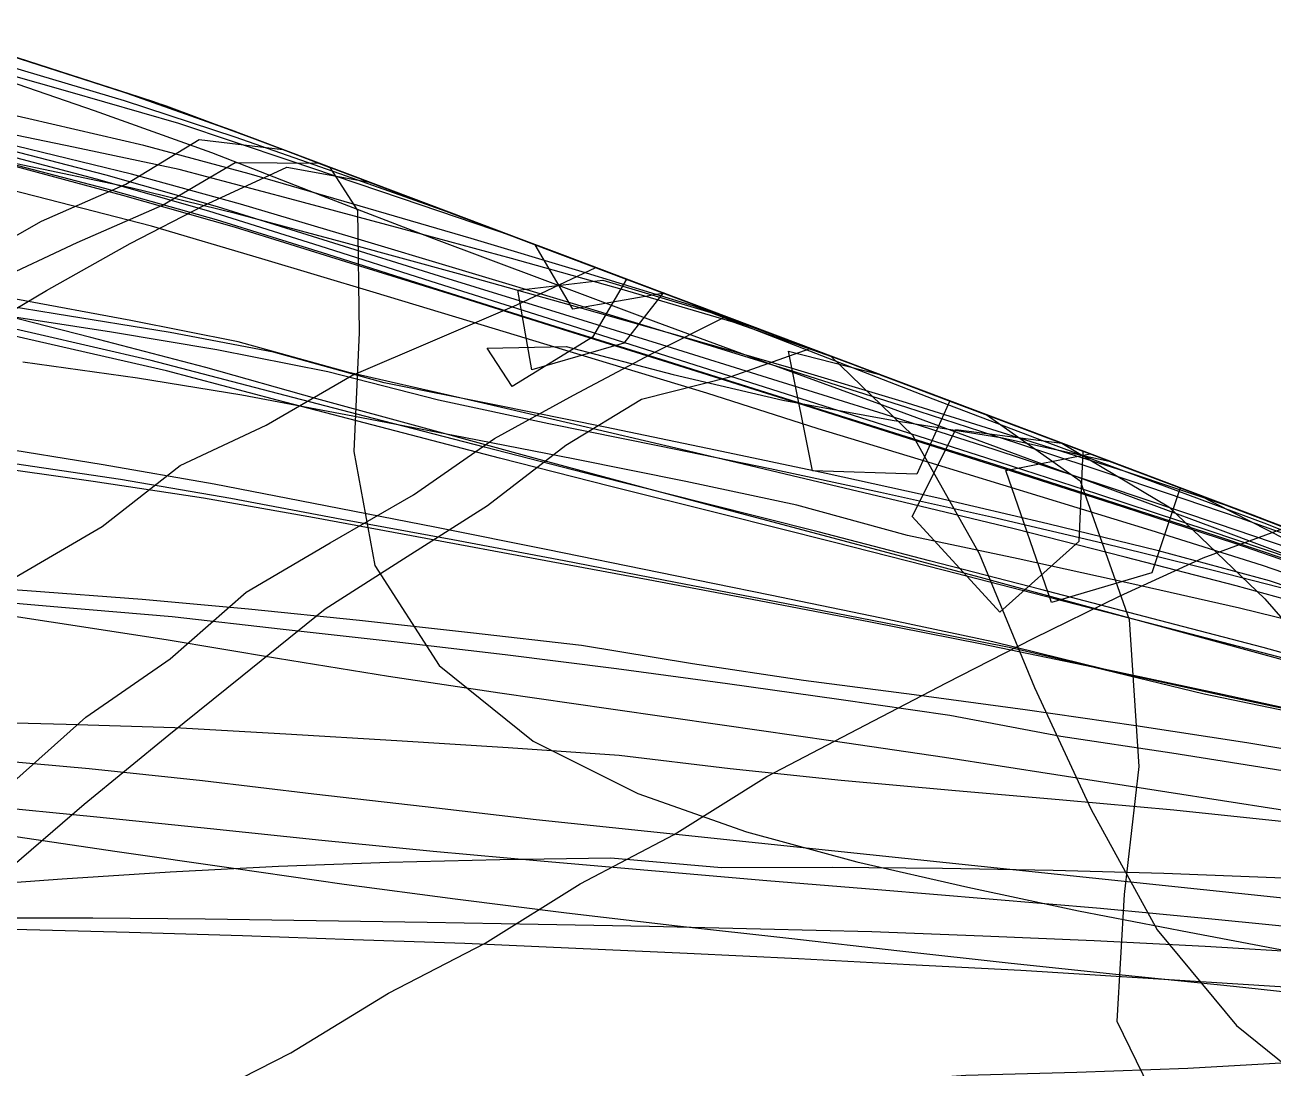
# Model space of a CAD drawing. Header units: metres. Extents: x -15 to 14.9, y 25.7 to 34.3.
# Drawn here: x 11.193 to 13.062, y 30.007 to 31.568 of the extents above; entities that cross this region are included whole.
import ezdxf

# ---------------------------------------------------------------- set-up
doc = ezdxf.new("R2010")
doc.units = ezdxf.units.M
doc.header["$MEASUREMENT"] = 0
doc.layers.add('Layer 01', color=12, linetype='Continuous', true_color=0xc80000)
doc.layers.add('Layer 02', color=192, linetype='Continuous', true_color=0x7d26cd)

msp = doc.modelspace()

# ---------------------------------------------------------------- linework, layer by layer
at = {"layer": 'Layer 01'}
for points in [[(11.1736, 31.521, 1.8126), (11.2949, 31.4819, 1.7661), (11.4046, 31.4466, 1.724), (11.5034, 31.4097, 1.68), (11.5859, 31.3786, 1.643), (11.6496, 31.3546, 1.6143), (11.6907, 31.2898, 1.6338), (11.6934, 31.1073, 1.7605), (11.6853, 30.9296, 1.8662), (11.7168, 30.7587, 1.922), (11.8134, 30.6092, 1.9149), (11.954, 30.4959, 1.864), (12.1104, 30.4177, 1.7876), (12.2733, 30.3601, 1.7026), (12.4385, 30.3153, 1.6135), (12.6044, 30.2777, 1.5224), (12.7702, 30.2423, 1.4299), (12.9359, 30.2103, 1.3362), (13.1016, 30.1789, 1.2425), (13.2635, 30.1459, 1.1406), (13.4237, 30.1154, 1.0376), (13.5842, 30.0894, 0.9338), (13.7448, 30.0687, 0.829), (13.9055, 30.0536, 0.7231)], [(11.0933, 31.2033, 2.0841), (11.2177, 31.2742, 1.965), (11.3439, 31.3293, 1.8522), (11.4539, 31.3964, 1.7267), (11.5792, 31.3811, 1.6459), (11.7058, 31.3334, 1.5891), (11.8272, 31.2877, 1.5346), (11.9338, 31.2475, 1.4868), (12.018, 31.2158, 1.4489), (12.0737, 31.1948, 1.4239), (12.0936, 31.1874, 1.415), (12.0425, 31.1004, 1.5195), (11.9226, 31.0267, 1.6527), (11.8853, 31.0839, 1.6421), (12.0035, 31.0864, 1.5585), (12.1634, 31.0444, 1.4732), (12.3277, 31.0063, 1.3811), (12.4914, 30.9761, 1.2835), (12.6542, 30.9505, 1.183), (12.8163, 30.9151, 1.0906), (12.9777, 30.8543, 1.0181), (13.1368, 30.7938, 0.946)], [(11.0994, 31.0958, 2.1366), (11.2253, 31.1702, 2.0268), (11.3507, 31.2407, 1.9074), (11.4609, 31.2973, 1.7976), (11.585, 31.3551, 1.6616), (11.709, 31.3322, 1.5877), (11.8331, 31.2855, 1.532), (11.9496, 31.2416, 1.4797), (12.0482, 31.2044, 1.4354), (12.1202, 31.1773, 1.4031), (12.1585, 31.1629, 1.3859), (12.1498, 31.1662, 1.3898), (12.0132, 31.1422, 1.509), (11.9567, 31.2389, 1.4765), (12.0894, 31.1889, 1.4169), (12.254, 31.1269, 1.343), (12.3988, 31.0724, 1.278), (12.5217, 30.9537, 1.2783), (12.6214, 30.777, 1.3267), (12.7044, 30.5762, 1.3717), (12.7895, 30.3938, 1.3836), (12.8881, 30.2136, 1.364), (13.007, 30.0703, 1.3088), (13.1462, 29.9584, 1.2269)], [(11.1454, 31.1835, 2.065), (11.2714, 31.2422, 1.9536), (11.399, 31.2978, 1.8417), (11.508, 31.3617, 1.7135), (11.6334, 31.3607, 1.6216), (11.7598, 31.3131, 1.5649), (11.8819, 31.2671, 1.51), (11.9899, 31.2264, 1.4616), (12.0751, 31.1943, 1.4233), (12.1308, 31.1733, 1.3983), (12.1486, 31.1666, 1.3903), (12.0898, 31.0913, 1.4915), (11.952, 31.0517, 1.6164), (11.9309, 31.1709, 1.5477), (12.058, 31.186, 1.4424), (12.2201, 31.1372, 1.3602), (12.3858, 31.073, 1.2871), (12.5522, 31.008, 1.2142), (12.7187, 30.9448, 1.1398), (12.8852, 30.8829, 1.0644), (13.0517, 30.8211, 0.9889), (13.2152, 30.7553, 0.9102)], [(11.1779, 30.7407, 2.2429), (11.3089, 30.817, 2.1471), (11.4254, 30.9083, 2.0447), (11.5543, 30.9688, 1.9321), (11.6827, 31.0431, 1.8087), (11.8074, 31.0963, 1.6884), (11.9293, 31.1487, 1.566), (12.0477, 31.2047, 1.4356), (12.1421, 31.1691, 1.3932), (12.2515, 31.1278, 1.3441), (12.3407, 31.0942, 1.3041), (12.3948, 31.0739, 1.2798), (12.3997, 31.072, 1.2776), (12.3195, 31.1022, 1.3136), (12.2103, 31.1434, 1.3626), (12.3524, 31.0898, 1.2988), (12.5051, 31.0323, 1.2303), (12.5775, 31.0051, 1.1978), (12.5283, 30.8955, 1.3158), (12.3722, 30.9007, 1.4208), (12.3363, 31.0797, 1.3185), (12.4709, 31.0452, 1.2456), (12.6337, 30.9839, 1.1725), (12.7727, 30.8856, 1.1454), (12.8463, 30.6778, 1.2308), (12.8606, 30.4579, 1.3197), (12.8387, 30.2665, 1.3843), (12.8275, 30.0772, 1.4137), (12.8957, 29.9379, 1.3744)], [(11.1574, 30.4186, 2.3369), (11.2842, 30.532, 2.2468), (11.4105, 30.6194, 2.1591), (11.5242, 30.7191, 2.0578), (11.65, 30.7927, 1.9503), (11.7746, 30.8644, 1.8411), (11.8958, 30.949, 1.717), (12.0143, 31.0135, 1.5974), (12.13, 31.0753, 1.4741), (12.2425, 31.1313, 1.3482), (12.3545, 31.0891, 1.2979), (12.4632, 31.0481, 1.2491), (12.5486, 31.0159, 1.2107), (12.5917, 30.9997, 1.1914), (12.5714, 31.0073, 1.2005), (12.4253, 31.0624, 1.2661), (12.3852, 31.0775, 1.2841), (12.5472, 31.0165, 1.2114), (12.6913, 30.9622, 1.1467), (12.7766, 30.93, 1.1084), (12.7707, 30.7949, 1.2116), (12.6525, 30.689, 1.3529), (12.5214, 30.8323, 1.3608), (12.5868, 30.9623, 1.2237), (12.7452, 30.9419, 1.1225), (12.9054, 30.8466, 1.0773), (13.0494, 30.7091, 1.0728), (13.1841, 30.5541, 1.0672)], [(11.1548, 30.2931, 2.3553), (11.2817, 30.4015, 2.2769), (11.4084, 30.5054, 2.1889), (11.5182, 30.5939, 2.101), (11.6426, 30.6942, 1.993), (11.7652, 30.7721, 1.8858), (11.8856, 30.8486, 1.776), (12.0026, 30.9387, 1.6519), (12.1162, 31.0075, 1.5306), (12.2501, 31.0414, 1.4115), (12.3687, 31.0837, 1.2915), (12.4797, 31.0419, 1.2417), (12.5818, 31.0034, 1.1958), (12.6544, 30.9761, 1.1632), (12.6747, 30.9684, 1.1541), (12.6122, 30.992, 1.1822), (12.455, 31.0512, 1.2528), (12.5621, 31.0109, 1.2047), (12.7279, 30.9484, 1.1303), (12.8566, 30.8999, 1.0724), (12.9226, 30.8751, 1.0428), (12.88, 30.7481, 1.1655), (12.73, 30.7034, 1.2942), (12.6617, 30.901, 1.2154), (12.7879, 30.9258, 1.1033), (12.9492, 30.865, 1.0309), (13.1069, 30.785, 0.9759)], [(11.1503, 29.783, 2.3676), (11.3026, 29.8624, 2.2956), (11.4435, 29.9544, 2.2262), (11.5913, 30.0298, 2.1403), (11.7373, 30.1188, 2.0508), (11.8821, 30.1939, 1.9607), (12.0244, 30.2824, 1.865), (12.1649, 30.3565, 1.7684), (12.3036, 30.4431, 1.666), (12.4393, 30.5139, 1.5607), (12.5728, 30.5831, 1.4522), (12.7035, 30.6501, 1.3395), (12.8315, 30.7131, 1.2215), (12.9571, 30.7702, 1.0979), (13.0808, 30.8155, 0.9718)]]:
    msp.add_polyline3d(points, dxfattribs=at)
at = {"layer": 'Layer 02'}
for points in [[(14.7837, 30.0922, 0.1098), (14.6233, 30.1605, 0.1913), (14.4628, 30.2289, 0.2728), (14.3024, 30.2972, 0.3542), (14.1419, 30.3656, 0.4357), (13.9814, 30.434, 0.5172), (13.8208, 30.5024, 0.5987), (13.6602, 30.5708, 0.6803), (13.4996, 30.6392, 0.7618), (13.339, 30.7077, 0.8434), (13.1784, 30.7761, 0.9249), (13.0181, 30.839, 0.9999), (12.8525, 30.9015, 1.0743), (12.6867, 30.9639, 1.1487), (12.521, 31.0263, 1.2232), (12.3551, 31.0888, 1.2976), (12.1893, 31.1513, 1.3721), (12.0234, 31.2138, 1.4465), (11.8575, 31.2763, 1.521), (11.6917, 31.3388, 1.5955), (11.5258, 31.4013, 1.6699), (11.3704, 31.4576, 1.7371), (11.1989, 31.5128, 1.8029), (11.0274, 31.5677, 1.8691)], [(14.8119, 30.0802, 0.0955), (14.6511, 30.1487, 0.1772), (14.4903, 30.2172, 0.2588), (14.3295, 30.2857, 0.3405), (14.1687, 30.3542, 0.4221), (14.0078, 30.4227, 0.5038), (13.8469, 30.4913, 0.5855), (13.6861, 30.5598, 0.6672), (13.5252, 30.6283, 0.7488), (13.3643, 30.6969, 0.8305), (13.2035, 30.7654, 0.9122), (13.0386, 30.8314, 0.9908), (12.8722, 30.894, 1.0654), (12.7059, 30.9567, 1.1401), (12.5395, 31.0194, 1.2148), (12.3731, 31.0821, 1.2895), (12.2067, 31.1447, 1.3643), (12.0402, 31.2074, 1.439), (11.8738, 31.2702, 1.5137), (11.7073, 31.3329, 1.5885), (11.5408, 31.3956, 1.6632), (11.3749, 31.4561, 1.7354), (11.2029, 31.5116, 1.8014), (11.0307, 31.567, 1.8675)], [(14.819, 30.0771, 0.0919), (14.6583, 30.1456, 0.1735), (14.4975, 30.2141, 0.2552), (14.3366, 30.2826, 0.3368), (14.1758, 30.3512, 0.4185), (14.015, 30.4197, 0.5002), (13.8541, 30.4882, 0.5818), (13.6933, 30.5567, 0.6635), (13.5324, 30.6253, 0.7452), (13.3716, 30.6938, 0.8268), (13.2108, 30.7623, 0.9085), (13.0448, 30.829, 0.988), (12.8786, 30.8916, 1.0626), (12.7124, 30.9542, 1.1372), (12.5462, 31.0169, 1.2118), (12.3799, 31.0795, 1.2865), (12.2136, 31.1421, 1.3612), (12.0472, 31.2048, 1.4358), (11.8809, 31.2675, 1.5105), (11.7145, 31.3302, 1.5852), (11.5481, 31.3929, 1.6599), (11.3826, 31.4537, 1.7324), (11.2108, 31.509, 1.7984), (11.039, 31.5644, 1.8643)], [(14.8195, 30.0769, 0.0916), (14.6588, 30.1454, 0.1732), (14.4981, 30.2139, 0.2549), (14.3373, 30.2824, 0.3365), (14.1765, 30.3509, 0.4181), (14.0156, 30.4194, 0.4998), (13.8548, 30.4879, 0.5815), (13.6939, 30.5565, 0.6632), (13.5331, 30.625, 0.7448), (13.3722, 30.6935, 0.8265), (13.2114, 30.7621, 0.9082), (13.047, 30.8282, 0.987), (12.8808, 30.8908, 1.0616), (12.7146, 30.9534, 1.1362), (12.5483, 31.016, 1.2109), (12.382, 31.0787, 1.2856), (12.2156, 31.1414, 1.3602), (12.0492, 31.2041, 1.4349), (11.8828, 31.2667, 1.5097), (11.7164, 31.3294, 1.5844), (11.5499, 31.3922, 1.6591), (11.3862, 31.4525, 1.7311), (11.2142, 31.5079, 1.7971), (11.0422, 31.5633, 1.8631)], [(14.8017, 30.0845, 0.1007), (14.6411, 30.1529, 0.1822), (14.4805, 30.2213, 0.2638), (14.3199, 30.2898, 0.3453), (14.1593, 30.3582, 0.4269), (13.9987, 30.4266, 0.5084), (13.8381, 30.495, 0.59), (13.6775, 30.5635, 0.6715), (13.5169, 30.6319, 0.7531), (13.3563, 30.7003, 0.8346), (13.1957, 30.7687, 0.9161), (13.0319, 30.8339, 0.9937), (12.8664, 30.8962, 1.0681), (12.7008, 30.9586, 1.1424), (12.5352, 31.021, 1.2168), (12.3695, 31.0834, 1.2912), (12.2038, 31.1458, 1.3655), (12.0381, 31.2083, 1.44), (11.8723, 31.2707, 1.5144), (11.7064, 31.3332, 1.5889), (11.5406, 31.3957, 1.6633), (11.3839, 31.4532, 1.7319), (11.2131, 31.5083, 1.7975), (11.0422, 31.5633, 1.8631)], [(14.7731, 30.0967, 0.1152), (14.6124, 30.1651, 0.1968), (14.4517, 30.2336, 0.2784), (14.2909, 30.3021, 0.3601), (14.1301, 30.3706, 0.4417), (13.9693, 30.4392, 0.5234), (13.8084, 30.5077, 0.605), (13.6476, 30.5762, 0.6867), (13.4867, 30.6448, 0.7684), (13.3258, 30.7133, 0.8501), (13.165, 30.7818, 0.9318), (12.9999, 30.8459, 1.0081), (12.8336, 30.9086, 1.0828), (12.6673, 30.9712, 1.1575), (12.5009, 31.0339, 1.2322), (12.3345, 31.0966, 1.3069), (12.1681, 31.1593, 1.3816), (12.0017, 31.222, 1.4563), (11.8352, 31.2847, 1.531), (11.6687, 31.3474, 1.6058), (11.5022, 31.4101, 1.6805), (11.3368, 31.4684, 1.75), (11.1646, 31.5239, 1.8161)], [(14.7884, 30.0831, 0.1128), (14.6275, 30.1488, 0.1967), (14.4666, 30.2161, 0.2794), (14.3058, 30.2835, 0.3619), (14.1449, 30.3516, 0.4439), (13.9841, 30.42, 0.5257), (13.8233, 30.4896, 0.6065), (13.6625, 30.5598, 0.6868), (13.5019, 30.6311, 0.7662), (13.3413, 30.7039, 0.8443), (13.1808, 30.7751, 0.9237), (13.0099, 30.8421, 1.0036), (12.8437, 30.9048, 1.0783), (12.6774, 30.9674, 1.1529), (12.5112, 31.03, 1.2275), (12.345, 31.0926, 1.3022), (12.1787, 31.1553, 1.3768), (12.0125, 31.2179, 1.4514), (11.8463, 31.2805, 1.526), (11.6801, 31.3431, 1.6007), (11.5139, 31.4057, 1.6753), (11.3376, 31.4682, 1.7497), (11.1658, 31.5235, 1.8157)], [(14.8534, 30.0625, 0.0744), (14.6929, 30.1309, 0.156), (14.5323, 30.1993, 0.2375), (14.3717, 30.2677, 0.319), (14.2111, 30.3361, 0.4006), (14.0504, 30.4046, 0.4822), (13.8897, 30.473, 0.5638), (13.729, 30.5415, 0.6454), (13.5682, 30.61, 0.727), (13.4074, 30.6785, 0.8086), (13.2466, 30.747, 0.8903), (13.0875, 30.8129, 0.9688), (12.9213, 30.8755, 1.0434), (12.755, 30.9382, 1.1181), (12.5886, 31.0009, 1.1928), (12.4222, 31.0635, 1.2675), (12.2559, 31.1262, 1.3422), (12.0895, 31.1889, 1.4168), (11.9232, 31.2515, 1.4915), (11.7567, 31.3081, 1.571), (11.5902, 31.3642, 1.6509), (11.4237, 31.42, 1.7309), (11.2571, 31.4683, 1.8004), (11.0846, 31.5171, 1.8718)], [(14.776, 30.0954, 0.1137), (14.6154, 30.1639, 0.1953), (14.4547, 30.2323, 0.2769), (14.2941, 30.3008, 0.3584), (14.1333, 30.3692, 0.44), (13.9726, 30.4377, 0.5217), (13.8118, 30.5062, 0.6033), (13.651, 30.5747, 0.6849), (13.4902, 30.6433, 0.7666), (13.3294, 30.7118, 0.8483), (13.1685, 30.7803, 0.9299), (13.0057, 30.8437, 1.0055), (12.8393, 30.9064, 1.0802), (12.673, 30.9691, 1.1549), (12.5065, 31.0318, 1.2296), (12.3401, 31.0945, 1.3044), (12.1737, 31.1572, 1.3791), (12.0072, 31.2199, 1.4538), (11.8408, 31.2826, 1.5285), (11.6743, 31.3414, 1.6063), (11.5078, 31.3996, 1.6845), (11.3422, 31.4541, 1.7576), (11.1697, 31.5056, 1.8269)], [(14.8048, 30.0832, 0.0991), (14.644, 30.1517, 0.1807), (14.4833, 30.2201, 0.2624), (14.3225, 30.2886, 0.344), (14.1617, 30.3572, 0.4256), (14.0009, 30.4257, 0.5073), (13.8401, 30.4942, 0.589), (13.6792, 30.5627, 0.6706), (13.5184, 30.6312, 0.7523), (13.3576, 30.6998, 0.8339), (13.1968, 30.7683, 0.9156), (13.0324, 30.8337, 0.9935), (12.8659, 30.8964, 1.0683), (12.6994, 30.9591, 1.143), (12.5329, 31.0219, 1.2178), (12.3664, 31.0846, 1.2926), (12.1999, 31.1473, 1.3673), (12.0334, 31.21, 1.4421), (11.8669, 31.2727, 1.5168), (11.7005, 31.3355, 1.5915), (11.534, 31.3981, 1.6662), (11.3647, 31.4595, 1.7393), (11.1922, 31.515, 1.8055)], [(14.7485, 30.1071, 0.1277), (14.5877, 30.1708, 0.213), (14.4268, 30.2347, 0.2983), (14.2659, 30.2986, 0.3837), (14.105, 30.3625, 0.4689), (13.9441, 30.4264, 0.5542), (13.7832, 30.4907, 0.6392), (13.6223, 30.5553, 0.7238), (13.4615, 30.6203, 0.8082), (13.3006, 30.6861, 0.8919), (13.1398, 30.7527, 0.9751), (12.9709, 30.816, 1.0525), (12.8044, 30.8778, 1.1279), (12.6379, 30.9394, 1.2036), (12.4713, 31.0007, 1.2795), (12.3048, 31.0618, 1.3555), (12.1383, 31.1231, 1.4313), (11.9718, 31.1851, 1.5066), (11.8054, 31.2478, 1.5813), (11.6391, 31.3115, 1.6553), (11.4728, 31.3762, 1.7283), (11.2972, 31.4394, 1.7973), (11.1248, 31.4984, 1.8608)], [(14.7873, 30.0906, 0.108), (14.627, 30.1589, 0.1894), (14.4666, 30.2273, 0.2709), (14.3062, 30.2956, 0.3523), (14.1457, 30.364, 0.4338), (13.9852, 30.4324, 0.5153), (13.8247, 30.5007, 0.5968), (13.6641, 30.5692, 0.6783), (13.5035, 30.6376, 0.7598), (13.3429, 30.706, 0.8414), (13.1823, 30.7745, 0.923), (13.0238, 30.8369, 0.9974), (12.8578, 30.8995, 1.0719), (12.6918, 30.962, 1.1465), (12.5257, 31.0246, 1.221), (12.3596, 31.0871, 1.2956), (12.1935, 31.1472, 1.3721), (12.0272, 31.1984, 1.4555), (11.861, 31.2481, 1.5401), (11.6949, 31.2967, 1.6254), (11.5288, 31.3447, 1.7112), (11.371, 31.3871, 1.7908), (11.1991, 31.4274, 1.8684), (11.0274, 31.4662, 1.947)], [(14.8406, 30.0679, 0.0809), (14.6805, 30.1361, 0.1622), (14.5203, 30.2044, 0.2435), (14.3601, 30.2726, 0.3249), (14.1999, 30.3409, 0.4063), (14.0396, 30.4092, 0.4876), (13.8793, 30.4775, 0.569), (13.7189, 30.5458, 0.6505), (13.5585, 30.6142, 0.7319), (13.398, 30.6825, 0.8134), (13.2375, 30.7509, 0.8949), (13.0828, 30.8147, 0.9709), (12.917, 30.8772, 1.0454), (12.7512, 30.9396, 1.1198), (12.5853, 31.0021, 1.1943), (12.4194, 31.0646, 1.2687), (12.2535, 31.1229, 1.3465), (12.0873, 31.1717, 1.4316), (11.9214, 31.2182, 1.5184), (11.7555, 31.2633, 1.6062), (11.5898, 31.3074, 1.6947), (11.4241, 31.3512, 1.7834), (11.2656, 31.3846, 1.8592), (11.0943, 31.4201, 1.9402)], [(14.8981, 30.0434, 0.0517), (14.7375, 30.1118, 0.1333), (14.577, 30.1802, 0.2148), (14.4164, 30.2486, 0.2963), (14.2558, 30.3171, 0.3779), (14.0951, 30.3855, 0.4594), (13.9344, 30.4504, 0.5439), (13.7735, 30.5116, 0.6312), (13.6126, 30.5726, 0.7186), (13.4518, 30.6333, 0.8063), (13.291, 30.6941, 0.8939), (13.1301, 30.7553, 0.9812), (12.966, 30.8106, 1.0603), (12.7995, 30.8656, 1.1409), (12.6331, 30.9196, 1.2223), (12.4666, 30.9729, 1.3042), (12.3002, 31.0258, 1.3865), (12.1338, 31.0788, 1.4686), (11.9675, 31.1312, 1.5512), (11.8011, 31.1838, 1.6336), (11.6348, 31.2367, 1.7158), (11.4685, 31.2892, 1.7982), (11.3003, 31.337, 1.8739), (11.1279, 31.3823, 1.9479)], [(14.9089, 30.0388, 0.0463), (14.7484, 30.1072, 0.1278), (14.5879, 30.1756, 0.2092), (14.4274, 30.244, 0.2907), (14.2668, 30.3124, 0.3723), (14.1062, 30.3808, 0.4538), (13.9456, 30.4492, 0.5354), (13.7849, 30.5177, 0.617), (13.6241, 30.5813, 0.7023), (13.4633, 30.6426, 0.7896), (13.3024, 30.704, 0.8767), (13.1416, 30.7656, 0.9637), (12.9786, 30.8214, 1.0427), (12.8122, 30.877, 1.1229), (12.6457, 30.9317, 1.2037), (12.4793, 30.9851, 1.2856), (12.3129, 31.0372, 1.3684), (12.1466, 31.089, 1.4514), (11.9802, 31.1405, 1.5346), (11.8139, 31.1919, 1.6179), (11.6476, 31.2435, 1.7011), (11.4814, 31.2953, 1.784), (11.3149, 31.3427, 1.8603), (11.1426, 31.3874, 1.9348)], [(14.7802, 30.0937, 0.1116), (14.6195, 30.1621, 0.1932), (14.459, 30.2305, 0.2747), (14.2985, 30.2989, 0.3562), (14.1379, 30.3673, 0.4377), (13.9773, 30.4357, 0.5193), (13.8166, 30.5042, 0.6009), (13.6559, 30.5727, 0.6825), (13.4952, 30.6411, 0.7641), (13.3345, 30.7096, 0.8457), (13.1736, 30.7723, 0.9319), (13.0125, 30.8297, 1.0113), (12.8461, 30.886, 1.0909), (12.6796, 30.9413, 1.1713), (12.5132, 30.9954, 1.2526), (12.3468, 31.0481, 1.335), (12.1805, 31.0994, 1.4184), (12.0142, 31.1502, 1.5021), (11.848, 31.2003, 1.5864), (11.6818, 31.25, 1.6709), (11.5156, 31.2993, 1.7557), (11.3526, 31.3443, 1.8353), (11.1805, 31.3862, 1.9117)], [(14.8144, 30.0791, 0.0942), (14.6538, 30.1475, 0.1758), (14.4932, 30.2159, 0.2573), (14.3326, 30.2844, 0.3389), (14.1718, 30.3472, 0.4249), (14.011, 30.4071, 0.5131), (13.8502, 30.4669, 0.6015), (13.6893, 30.5266, 0.6899), (13.5285, 30.5858, 0.7787), (13.3678, 30.6448, 0.8676), (13.207, 30.7034, 0.9568), (13.0456, 30.7587, 1.0413), (12.8792, 30.811, 1.1239), (12.7129, 30.8622, 1.2075), (12.5467, 30.9128, 1.2913), (12.3804, 30.9632, 1.3753), (12.2139, 31.0169, 1.4567), (12.0474, 31.0672, 1.5403), (11.8809, 31.1175, 1.6239), (11.7144, 31.1678, 1.7074), (11.5479, 31.2177, 1.7911), (11.3824, 31.2666, 1.8721), (11.2099, 31.3111, 1.9461), (11.0374, 31.355, 2.0206)], [(14.9081, 30.0391, 0.0466), (14.7478, 30.1074, 0.128), (14.5873, 30.1758, 0.2095), (14.4268, 30.2442, 0.2911), (14.2662, 30.3126, 0.3726), (14.1056, 30.3811, 0.4542), (13.9448, 30.4462, 0.5384), (13.784, 30.5068, 0.6261), (13.6231, 30.567, 0.7142), (13.4623, 30.6271, 0.8023), (13.3015, 30.6874, 0.8903), (13.1407, 30.7478, 0.9781), (12.9772, 30.8026, 1.0581), (12.8108, 30.8567, 1.1394), (12.6444, 30.9098, 1.2215), (12.478, 30.9624, 1.3039), (12.3117, 31.0148, 1.3865), (12.1453, 31.067, 1.4692), (11.9789, 31.119, 1.5521), (11.8126, 31.1714, 1.6347), (11.6463, 31.224, 1.7171), (11.48, 31.2759, 1.7999), (11.3128, 31.323, 1.8768), (11.1404, 31.3679, 1.9511)], [(14.7754, 30.0957, 0.114), (14.6146, 30.1642, 0.1957), (14.454, 30.2326, 0.2772), (14.2934, 30.3011, 0.3588), (14.1327, 30.3688, 0.4409), (13.9718, 30.4302, 0.5281), (13.8109, 30.4916, 0.6152), (13.6501, 30.5528, 0.7026), (13.4892, 30.6139, 0.7899), (13.3284, 30.6748, 0.8775), (13.1676, 30.7356, 0.9651), (13.0042, 30.7916, 1.0466), (12.8378, 30.8461, 1.1276), (12.6714, 30.8997, 1.2093), (12.505, 30.9526, 1.2915), (12.3386, 31.0052, 1.374), (12.1722, 31.0575, 1.4566), (12.0059, 31.1097, 1.5393), (11.8395, 31.1616, 1.6223), (11.6733, 31.2131, 1.7055), (11.507, 31.2649, 1.7884), (11.3397, 31.3126, 1.8677), (11.1674, 31.359, 1.9409)], [(14.7683, 30.0987, 0.1176), (14.608, 30.167, 0.199), (14.4477, 30.2353, 0.2804), (14.2874, 30.3036, 0.3618), (14.127, 30.372, 0.4433), (13.9665, 30.4403, 0.5247), (13.806, 30.5087, 0.6062), (13.6455, 30.5771, 0.6877), (13.485, 30.6455, 0.7693), (13.3244, 30.7139, 0.8508), (13.1638, 30.7823, 0.9323), (13.0052, 30.8439, 1.0058), (12.8389, 30.8998, 1.0856), (12.6726, 30.9526, 1.1678), (12.5063, 31.004, 1.2511), (12.3401, 31.0539, 1.3355), (12.174, 31.1022, 1.4211), (12.008, 31.1491, 1.5076), (11.842, 31.1955, 1.5945), (11.6762, 31.2405, 1.6824), (11.5103, 31.2852, 1.7704), (11.3517, 31.3238, 1.8516), (11.1802, 31.36, 1.932)], [(14.8133, 30.0796, 0.0948), (14.6533, 30.1477, 0.176), (14.4934, 30.2159, 0.2573), (14.3333, 30.284, 0.3385), (14.1732, 30.3523, 0.4198), (14.0131, 30.4205, 0.5011), (13.8525, 30.4759, 0.5926), (13.6921, 30.5295, 0.6854), (13.5317, 30.582, 0.779), (13.3713, 30.6333, 0.8735), (13.2112, 30.6834, 0.9687), (13.0564, 30.7358, 1.0509), (12.8903, 30.7806, 1.1377), (12.7243, 30.8213, 1.227), (12.5584, 30.8599, 1.3176), (12.3927, 30.8964, 1.4094), (12.227, 30.9316, 1.5019), (12.0615, 30.9657, 1.5951), (11.896, 30.9994, 1.6886), (11.7307, 31.0321, 1.7826), (11.565, 31.078, 1.8683), (11.4104, 31.1077, 1.9548), (11.2385, 31.1356, 2.0374), (11.0665, 31.1631, 2.1201)], [(14.93, 30.0298, 0.0355), (14.7702, 30.0979, 0.1167), (14.6101, 30.1661, 0.198), (14.4498, 30.2344, 0.2794), (14.2895, 30.3027, 0.3608), (14.1289, 30.36, 0.4509), (13.9682, 30.4155, 0.5424), (13.8077, 30.4703, 0.6344), (13.6472, 30.5237, 0.7273), (13.4868, 30.5762, 0.821), (13.3262, 30.6346, 0.9099), (13.1655, 30.6844, 1.0044), (13.0064, 30.7282, 1.0905), (12.8402, 30.7715, 1.1783), (12.674, 30.8135, 1.2669), (12.5079, 30.8537, 1.3565), (12.3419, 30.8932, 1.4467), (12.1759, 30.9325, 1.5369), (12.0099, 30.9712, 1.6274), (11.844, 31.0097, 1.7182), (11.6781, 31.0476, 1.8092), (11.5121, 31.0935, 1.8951), (11.3518, 31.1255, 1.9786), (11.1796, 31.1572, 2.0594)], [(14.8158, 30.0764, 0.0951), (14.6551, 30.1331, 0.1857), (14.4943, 30.1922, 0.2745), (14.3336, 30.2459, 0.3666), (14.1728, 30.2966, 0.4605), (14.012, 30.3465, 0.5549), (13.8513, 30.3959, 0.6497), (13.6906, 30.4447, 0.7448), (13.53, 30.4926, 0.8404), (13.3693, 30.5406, 0.9359), (13.2085, 30.5912, 1.0296), (13.0468, 30.636, 1.1202), (12.8803, 30.6796, 1.2074), (12.7137, 30.7228, 1.2949), (12.5472, 30.7657, 1.3825), (12.3807, 30.809, 1.4699), (12.2141, 30.8512, 1.5578), (12.0476, 30.8932, 1.6459), (11.8811, 30.9359, 1.7335), (11.7147, 30.9789, 1.821), (11.5482, 31.0222, 1.9084), (11.3819, 31.0655, 1.9929), (11.2093, 31.1054, 2.0695), (11.0368, 31.1448, 2.1464)], [(14.8376, 30.0678, 0.0835), (14.6771, 30.1234, 0.1748), (14.5163, 30.1839, 0.2626), (14.3555, 30.2359, 0.3558), (14.1947, 30.2863, 0.4499), (14.034, 30.3359, 0.5445), (13.8733, 30.3849, 0.6394), (13.7126, 30.4333, 0.7348), (13.552, 30.4811, 0.8305), (13.3912, 30.5312, 0.9245), (13.2304, 30.5775, 1.0205), (13.0692, 30.6224, 1.1125), (12.9027, 30.6655, 1.2), (12.7362, 30.7083, 1.2876), (12.5696, 30.7512, 1.3752), (12.4031, 30.7939, 1.4629), (12.2366, 30.8356, 1.5511), (12.0701, 30.8771, 1.6394), (11.9036, 30.9194, 1.7273), (11.7372, 30.9627, 1.8147), (11.5707, 31.0063, 1.9018), (11.4048, 31.05, 1.988), (11.2323, 31.0896, 2.0648), (11.0597, 31.1287, 2.1418)], [(14.8973, 30.0421, 0.0534), (14.7365, 30.1002, 0.1431), (14.5757, 30.1547, 0.2346), (14.4149, 30.2071, 0.3275), (14.254, 30.2587, 0.4209), (14.0933, 30.3091, 0.515), (13.9325, 30.3592, 0.6093), (13.7718, 30.4091, 0.7038), (13.611, 30.46, 0.7975), (13.4501, 30.5071, 0.8931), (13.2893, 30.5548, 0.9883), (13.1284, 30.6031, 1.0833), (12.9623, 30.6486, 1.1694), (12.7958, 30.6941, 1.2557), (12.6292, 30.7395, 1.3419), (12.4627, 30.7839, 1.4288), (12.2962, 30.828, 1.5157), (12.1296, 30.8726, 1.6025), (11.9631, 30.9174, 1.689), (11.7967, 30.9627, 1.7754), (11.6302, 31.0084, 1.8614), (11.4639, 31.0553, 1.9468), (11.2919, 31.1001, 2.0257), (11.1194, 31.1437, 2.1004)], [(14.8911, 30.0464, 0.0553), (14.7316, 30.1144, 0.1363), (14.5717, 30.1825, 0.2175), (14.4117, 30.2507, 0.2987), (14.2516, 30.3188, 0.38), (14.0915, 30.3871, 0.4613), (13.9312, 30.4466, 0.5495), (13.7707, 30.5, 0.6424), (13.6103, 30.5523, 0.7362), (13.4501, 30.603, 0.831), (13.2899, 30.6527, 0.9265), (13.1296, 30.7111, 1.0155), (12.9718, 30.7514, 1.0997), (12.8058, 30.7923, 1.1889), (12.6399, 30.8312, 1.2793), (12.4741, 30.868, 1.3709), (12.3085, 30.9034, 1.4634), (12.143, 30.9376, 1.5565), (11.9775, 30.9709, 1.6501), (11.8121, 31.0061, 1.7426), (11.6463, 31.0487, 1.8298), (11.4802, 31.0813, 1.9225), (11.3228, 31.1082, 2.004), (11.151, 31.1343, 2.0875)], [(14.7713, 30.0974, 0.1161), (14.6112, 30.1657, 0.1974), (14.4511, 30.2338, 0.2787), (14.291, 30.2994, 0.362), (14.1305, 30.3533, 0.4546), (13.9701, 30.4062, 0.548), (13.8098, 30.4579, 0.6421), (13.6494, 30.5135, 0.7333), (13.489, 30.5647, 0.8266), (13.3284, 30.611, 0.9233), (13.1679, 30.6565, 1.0203), (13.0112, 30.6948, 1.1084), (12.8455, 30.7326, 1.1994), (12.6798, 30.7689, 1.2913), (12.5142, 30.8038, 1.384), (12.3485, 30.8489, 1.4703), (12.1823, 30.8843, 1.5616), (12.0161, 30.9177, 1.6539), (11.85, 30.9505, 1.7465), (11.6839, 30.9823, 1.8396), (11.5179, 31.0137, 1.9328), (11.3614, 31.0393, 2.0181), (11.1897, 31.063, 2.1027)], [(14.744, 30.0958, 0.1399), (14.5834, 30.1462, 0.2339), (14.4228, 30.1947, 0.3292), (14.2621, 30.2446, 0.4236), (14.1013, 30.293, 0.5184), (13.9405, 30.3343, 0.6169), (13.7798, 30.3741, 0.7162), (13.6192, 30.414, 0.8154), (13.4585, 30.4534, 0.9148), (13.2979, 30.4933, 1.0139), (13.1372, 30.533, 1.1132), (12.9746, 30.5681, 1.2032), (12.8083, 30.6036, 1.2945), (12.6419, 30.6447, 1.3829), (12.4753, 30.6798, 1.474), (12.3088, 30.7143, 1.5652), (12.1423, 30.7485, 1.6566), (11.9758, 30.7823, 1.7481), (11.8093, 30.8158, 1.8397), (11.6428, 30.8483, 1.9318), (11.4764, 30.8805, 2.0239), (11.3102, 30.9094, 2.1081), (11.1377, 30.9374, 2.1899)], [(14.7266, 30.1039, 0.1485), (14.566, 30.1554, 0.2418), (14.4054, 30.203, 0.3375), (14.2448, 30.2503, 0.4335), (14.0841, 30.3003, 0.5274), (13.9234, 30.3402, 0.6266), (13.7628, 30.3793, 0.7262), (13.6022, 30.4178, 0.8261), (13.4416, 30.4563, 0.9259), (13.281, 30.495, 1.0257), (13.1245, 30.5319, 1.1231), (12.9583, 30.5665, 1.2148), (12.792, 30.6069, 1.3035), (12.6255, 30.641, 1.3949), (12.459, 30.6738, 1.4868), (12.2925, 30.7059, 1.579), (12.1261, 30.7374, 1.6715), (11.9596, 30.7683, 1.7641), (11.7932, 30.7993, 1.8568), (11.6268, 30.83, 1.9495), (11.4604, 30.8595, 2.0427), (11.2954, 30.8847, 2.1263), (11.1231, 30.909, 2.2096)], [(14.9275, 30.0309, 0.0368), (14.7671, 30.0885, 0.1264), (14.6065, 30.1413, 0.219), (14.4458, 30.1898, 0.3142), (14.2852, 30.237, 0.4102), (14.1245, 30.288, 0.5037), (13.9638, 30.329, 0.6024), (13.803, 30.3697, 0.7011), (13.6423, 30.4098, 0.8002), (13.4817, 30.4496, 0.8994), (13.3211, 30.4885, 0.9991), (13.1605, 30.5269, 1.099), (12.9989, 30.5614, 1.1906), (12.8327, 30.5976, 1.2815), (12.6663, 30.6359, 1.3711), (12.4998, 30.6691, 1.4629), (12.3333, 30.7016, 1.555), (12.1668, 30.7336, 1.6472), (12.0003, 30.7656, 1.7395), (11.8339, 30.7972, 1.8318), (11.6675, 30.8278, 1.9246), (11.5011, 30.8591, 2.0171), (11.3361, 30.8877, 2.103), (11.1638, 30.9128, 2.186)], [(14.7862, 30.0801, 0.1168), (14.6258, 30.1277, 0.2124), (14.4653, 30.1772, 0.3069), (14.3046, 30.2243, 0.4024), (14.1441, 30.2618, 0.5027), (13.9836, 30.2978, 0.6037), (13.8233, 30.3325, 0.7054), (13.6628, 30.3743, 0.8034), (13.5022, 30.4051, 0.9058), (13.3415, 30.4359, 1.0082), (13.1808, 30.4669, 1.1105), (13.0225, 30.4933, 1.2044), (12.8564, 30.5189, 1.2991), (12.6903, 30.5431, 1.3943), (12.5244, 30.5655, 1.4902), (12.3585, 30.5867, 1.5865), (12.1926, 30.6119, 1.6813), (12.0264, 30.6389, 1.7748), (11.8601, 30.6582, 1.8708), (11.6938, 30.6763, 1.9672), (11.5276, 30.6936, 2.0638), (11.3684, 30.7082, 2.1532), (11.1964, 30.7211, 2.2394), (11.0244, 30.7336, 2.3258)], [(14.8382, 30.0463, 0.0967), (14.6775, 30.0903, 0.1938), (14.5167, 30.1255, 0.2944), (14.356, 30.1579, 0.3962), (14.1953, 30.1895, 0.4983), (14.0346, 30.2208, 0.6005), (13.8738, 30.2543, 0.7018), (13.713, 30.2823, 0.8046), (13.5521, 30.3103, 0.9075), (13.3913, 30.3382, 1.0104), (13.2305, 30.3664, 1.1131), (13.0692, 30.3939, 1.2118), (12.9027, 30.4195, 1.306), (12.7362, 30.4457, 1.3999), (12.5697, 30.4714, 1.4941), (12.4032, 30.4958, 1.5886), (12.2367, 30.5201, 1.6831), (12.0702, 30.5438, 1.7779), (11.9038, 30.5677, 1.8725), (11.7374, 30.5928, 1.9668), (11.571, 30.6197, 2.0604), (11.4047, 30.6477, 2.1532), (11.2321, 30.6739, 2.2355), (11.0596, 30.7006, 2.3177)], [(14.8405, 30.0545, 0.0906), (14.6797, 30.1061, 0.1838), (14.5189, 30.1537, 0.2791), (14.3583, 30.1931, 0.3785), (14.1978, 30.2306, 0.4789), (14.0373, 30.2697, 0.5783), (13.8767, 30.3033, 0.6795), (13.7161, 30.3331, 0.7823), (13.5555, 30.3626, 0.8852), (13.3949, 30.3928, 0.9878), (13.2342, 30.4233, 1.0903), (13.0764, 30.4518, 1.1875), (12.9102, 30.4778, 1.282), (12.7441, 30.5028, 1.3769), (12.5779, 30.5345, 1.4691), (12.4115, 30.5582, 1.5638), (12.245, 30.5816, 1.6586), (12.0786, 30.604, 1.7538), (11.9122, 30.6253, 1.8492), (11.7459, 30.6445, 1.9452), (11.5796, 30.6633, 2.0414), (11.4134, 30.6819, 2.1376), (11.2479, 30.6959, 2.2203), (11.0757, 30.7108, 2.306)], [(14.8403, 30.0529, 0.0917), (14.6796, 30.0977, 0.1883), (14.5192, 30.1349, 0.2887), (14.3586, 30.1779, 0.386), (14.1981, 30.2066, 0.4892), (14.0377, 30.2332, 0.5931), (13.8774, 30.2584, 0.6976), (13.7169, 30.2909, 0.7992), (13.5563, 30.3149, 0.9031), (13.3956, 30.3363, 1.0079), (13.235, 30.357, 1.1129), (13.0789, 30.3754, 1.2117), (12.9128, 30.3925, 1.3083), (12.7468, 30.4076, 1.4054), (12.5809, 30.4223, 1.5027), (12.4149, 30.4369, 1.6), (12.2489, 30.4545, 1.6963), (12.0827, 30.4743, 1.7916), (11.9163, 30.4859, 1.8888), (11.75, 30.4966, 1.9862), (11.5838, 30.5065, 2.0837), (11.4176, 30.5157, 2.1813), (11.2549, 30.5208, 2.2642), (11.083, 30.5253, 2.3514)], [(14.8918, 30.0253, 0.067), (14.7311, 30.0567, 0.1688), (14.5703, 30.0824, 0.2724), (14.4096, 30.1058, 0.3766), (14.2488, 30.1289, 0.4809), (14.088, 30.1488, 0.5856), (13.9272, 30.1662, 0.6908), (13.7664, 30.1839, 0.796), (13.6055, 30.2017, 0.9011), (13.4447, 30.2195, 1.0063), (13.2839, 30.2374, 1.1114), (13.1241, 30.2561, 1.2155), (12.9576, 30.2736, 1.3114), (12.7911, 30.2911, 1.4074), (12.6246, 30.3084, 1.5034), (12.4581, 30.3257, 1.5994), (12.2915, 30.3431, 1.6955), (12.125, 30.3606, 1.7914), (11.9585, 30.3784, 1.8873), (11.792, 30.3975, 1.983), (11.6255, 30.4168, 2.0786), (11.459, 30.4364, 2.174), (11.2891, 30.4546, 2.2614), (11.1166, 30.4701, 2.3464)], [(14.9043, 30.0217, 0.0596), (14.7437, 30.044, 0.1641), (14.5829, 30.0623, 0.2691), (14.4221, 30.078, 0.3747), (14.2613, 30.0937, 0.4803), (14.1005, 30.1101, 0.5857), (13.9397, 30.1263, 0.6912), (13.7788, 30.1432, 0.7965), (13.618, 30.1609, 0.9017), (13.4572, 30.1785, 1.0069), (13.2964, 30.1961, 1.1121), (13.1355, 30.2134, 1.2172), (12.9697, 30.2295, 1.3137), (12.8032, 30.2454, 1.41), (12.6366, 30.2597, 1.5065), (12.4701, 30.2734, 1.603), (12.3035, 30.2869, 1.6996), (12.137, 30.3014, 1.796), (11.9705, 30.3161, 1.8925), (11.804, 30.3308, 1.9888), (11.6375, 30.3473, 2.085), (11.4711, 30.3646, 2.181), (11.3005, 30.3821, 2.27), (11.1281, 30.3994, 2.3548)], [(14.7805, 30.0071, 0.1452), (14.6196, 30.0128, 0.2516), (14.4586, 30.0192, 0.358), (14.2977, 30.0256, 0.4644), (14.1368, 30.0322, 0.5707), (13.976, 30.041, 0.677), (13.8152, 30.0507, 0.7831), (13.6544, 30.0609, 0.8893), (13.4937, 30.0732, 0.9952), (13.3331, 30.0874, 1.1011), (13.1725, 30.1105, 1.2061), (13.0024, 30.1289, 1.3077), (12.8359, 30.1459, 1.4037), (12.6694, 30.1635, 1.4998), (12.5029, 30.1817, 1.5957), (12.3365, 30.2007, 1.6915), (12.1701, 30.2192, 1.7873), (12.0037, 30.2387, 1.883), (11.8374, 30.2594, 1.9785), (11.6712, 30.2816, 2.0738), (11.5051, 30.3054, 2.1687), (11.3277, 30.331, 2.263), (11.1556, 30.3565, 2.3465)], [(14.8211, 30.0568, 0.104), (14.6607, 30.095, 0.2038), (14.5006, 30.1307, 0.3038), (14.3404, 30.1558, 0.4082), (14.1802, 30.1859, 0.5106), (14.0199, 30.2068, 0.6153), (13.8597, 30.2225, 0.7216), (13.6995, 30.237, 0.8283), (13.5394, 30.2506, 0.9352), (13.3791, 30.2728, 1.0389), (13.2185, 30.284, 1.1454), (13.0642, 30.2917, 1.2435), (12.8983, 30.298, 1.3415), (12.7326, 30.3024, 1.44), (12.5669, 30.3055, 1.5386), (12.4013, 30.3067, 1.6377), (12.236, 30.3063, 1.7369), (12.0702, 30.3207, 1.8329), (11.9042, 30.3186, 1.9313), (11.7383, 30.3143, 2.0298), (11.5726, 30.3084, 2.1285), (11.4105, 30.3, 2.2253), (11.249, 30.2896, 2.3082), (11.078, 30.2769, 2.3962)], [(14.8938, 30.0201, 0.0674), (14.7331, 30.0458, 0.1709), (14.5724, 30.0625, 0.2762), (14.4117, 30.0762, 0.3822), (14.2509, 30.09, 0.4881), (14.0902, 30.1047, 0.5939), (13.9293, 30.1215, 0.6991), (13.7684, 30.1315, 0.8053), (13.6076, 30.143, 0.9112), (13.4467, 30.155, 1.0171), (13.2858, 30.167, 1.123), (13.1263, 30.1787, 1.2279), (12.96, 30.1889, 1.3248), (12.7936, 30.1971, 1.422), (12.6271, 30.2041, 1.5194), (12.4607, 30.2107, 1.6168), (12.2943, 30.2149, 1.7145), (12.1279, 30.2186, 1.8123), (11.9616, 30.2218, 1.9101), (11.7952, 30.2247, 2.008), (11.6289, 30.2273, 2.1058), (11.4627, 30.2298, 2.2037), (11.2948, 30.231, 2.2928), (11.1226, 30.231, 2.3797)], [(14.7909, 30.0223, 0.1367), (14.63, 30.033, 0.2428), (14.4691, 30.0425, 0.349), (14.3083, 30.0512, 0.4553), (14.1474, 30.0591, 0.5616), (13.9866, 30.0682, 0.6679), (13.8257, 30.078, 0.774), (13.6648, 30.0883, 0.8801), (13.504, 30.0985, 0.9862), (13.3431, 30.1096, 1.0922), (13.1823, 30.1214, 1.1981), (13.017, 30.132, 1.2986), (12.8505, 30.1425, 1.3956), (12.684, 30.1526, 1.4926), (12.5175, 30.1615, 1.5897), (12.351, 30.1702, 1.6869), (12.1845, 30.1783, 1.7842), (12.018, 30.1857, 1.8816), (11.8515, 30.193, 1.9789), (11.6851, 30.1987, 2.0764), (11.5187, 30.2045, 2.1739), (11.3493, 30.2098, 2.268), (11.1769, 30.2141, 2.3545)], [(14.8606, 30.0226, 0.0895), (14.7001, 30.0345, 0.1958), (14.5395, 30.0507, 0.3009), (14.379, 30.0514, 0.408), (14.2186, 30.0508, 0.5153), (14.058, 30.0544, 0.622), (13.8974, 30.0539, 0.7285), (13.7368, 30.0479, 0.8352), (13.5761, 30.0416, 0.942), (13.4155, 30.0338, 1.0487), (13.255, 30.0249, 1.1555), (13.0997, 30.0155, 1.2568), (12.9338, 30.006, 1.3545), (12.7678, 30, 1.4521), (12.6016, 29.9955, 1.5493), (12.4352, 29.9837, 1.6463), (12.2688, 29.9738, 1.7434), (12.1023, 29.9629, 1.8404), (11.9359, 29.9506, 1.9374), (11.7696, 29.9368, 2.0343), (11.6033, 29.9224, 2.1312), (11.437, 29.9074, 2.228), (11.2758, 29.8949, 2.3104), (11.1036, 29.8813, 2.3961)]]:
    msp.add_polyline3d(points, dxfattribs=at)

doc.saveas('drawing.dxf')
